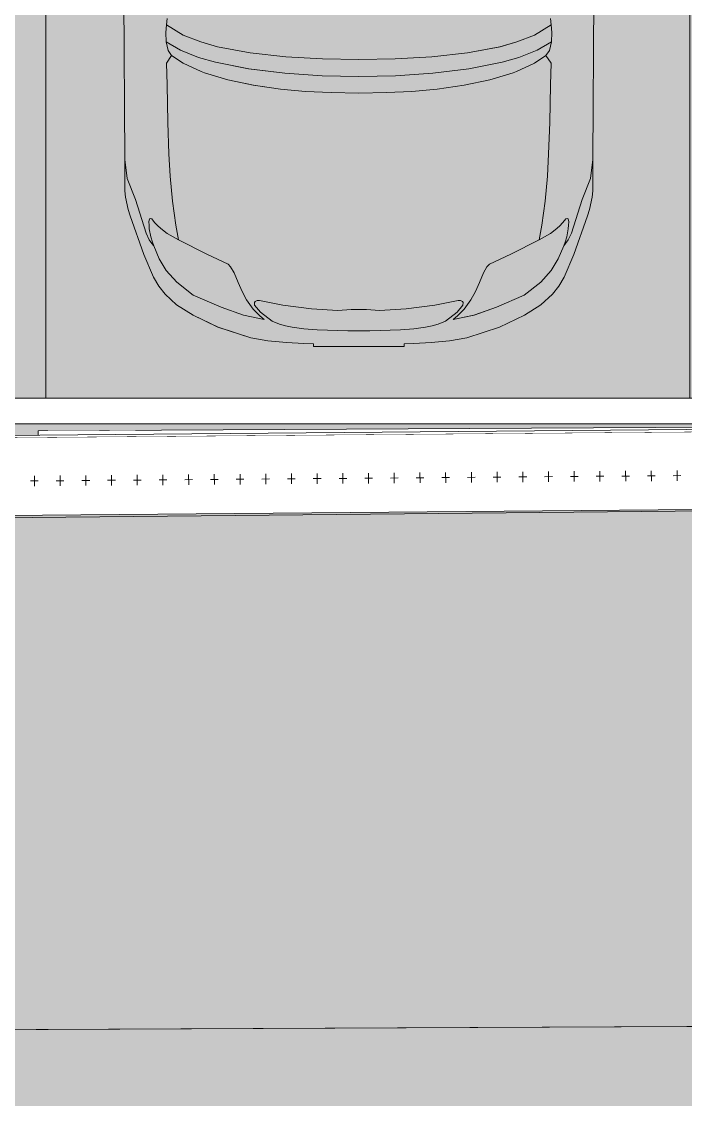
# Model space of a CAD drawing. Header units: millimetres. Extents: x 141848 to 1648660, y -821378 to -151356.
# Drawn here: x 245444 to 248020, y -273409 to -269226 of the extents above; entities that cross this region are included whole.
import ezdxf

# ---------------------------------------------------------------- set-up
doc = ezdxf.new("R2010")
doc.units = ezdxf.units.MM
doc.header["$MEASUREMENT"] = 0
doc.linetypes.add('Wipeout_Contour', pattern=[1000, 0, -1000])
for name, color, linetype in [('Cars', 7, 'Continuous'), ('Divers - Dessin général', 7, 'Continuous'), ('Extérieur - Environnement', 7, 'Continuous'), ('Sols_ Dalles', 7, 'Continuous'), ('Structure - Murs extérieurs', 7, 'Continuous'), ('TopoAlt', 7, 'Continuous')]:
    doc.layers.add(name, color=color, linetype=linetype)

# ---------------------------------------------------------------- blocks, each defined once
blk = doc.blocks.new('Dalle_13_1', base_point=(250537.6, -270787.4))
at = {"linetype": 'Continuous', "lineweight": 0, "true_color": 0x90b349}
blk.add_hatch(color=55, dxfattribs=at).paths.add_polyline_path([(250537.6, -270787.4), (220537.6, -270787.4), (220537.6, -273253.3), (250548.6, -273114.3), (250537.7, -271092.1), (250537.7, -271092.1, -0.001346), (250537.6, -271062.3), (250537.6, -271062.3)])
at = {"color": 7, "linetype": 'Continuous', "lineweight": 5, "flags": 128}
blk.add_lwpolyline([(250537.6, -270787.4), (220537.6, -270787.4), (220537.6, -273253.3), (250548.6, -273114.3), (250537.7, -271092.1), (250537.7, -271092.1, -0.001346), (250537.6, -271062.3), (250537.6, -271062.3)], format="xyb", close=True, dxfattribs=at)
blk = doc.blocks.new('Dalle_14_1', base_point=(217961.3, -273253.3))
at = {"layer": 'Sols_ Dalles', "linetype": 'Continuous', "lineweight": 0, "true_color": 0x2e271c}
blk.add_hatch(color=250, dxfattribs=at).paths.add_polyline_path([(217961.3, -273253.3, 0.415791), (219972.1, -275253.2), (252109.1, -275106, 0.414214), (254098.3, -273095.2), (254087.4, -271073, -0.001346), (254087.4, -271062.3), (253905.6, -271062.3), (253905.6, -267687.3), (253887.3, -267687.3), (253887.3, -265687.3), (250537.6, -265687.3), (250537.6, -270787.3), (250537.7, -271092.1), (250548.6, -273114.3), (220537.6, -273253.3), (220537.6, -270687.3), (220537.6, -265687.3), (219961.3, -265687.3, 0.258849), (218113.8, -267154.8, 0.098562), (217961.3, -267920.6)])
at = {"layer": 'Sols_ Dalles', "color": 250, "linetype": 'Continuous', "lineweight": 5, "true_color": 0x1f1f1f, "flags": 128}
blk.add_lwpolyline([(217961.3, -273253.3, 0.415791), (219972.1, -275253.2), (252109.1, -275106, 0.414214), (254098.3, -273095.2), (254087.4, -271073, -0.001346), (254087.4, -271062.3), (253905.6, -271062.3), (253905.6, -267687.3), (253887.3, -267687.3), (253887.3, -265687.3), (250537.6, -265687.3), (250537.6, -270787.3), (250537.7, -271092.1), (250548.6, -273114.3), (220537.6, -273253.3), (220537.6, -270687.3), (220537.6, -265687.3), (219961.3, -265687.3, 0.258849), (218113.8, -267154.8, 0.098562), (217961.3, -267920.6)], format="xyb", close=True, dxfattribs=at)
blk = doc.blocks.new('Mur_55_1', base_point=(254186.3, -271067.6))
at = {"color": 254, "linetype": 'Wipeout_Contour', "lineweight": 0, "ltscale": 1473868.449806934}
blk.add_wipeout([(253886.3, -270769.2), (245508.4, -270814.3), (245510, -271114.3), (253886.3, -271069.3)], dxfattribs=at).dxf.layer = 'TopoAlt'
at = {"layer": 'TopoAlt', "color": 190, "linetype": 'Continuous', "lineweight": 5, "true_color": 0x8002ff, "flags": 128}
for points in [[(253886.3, -270769.2), (245508.4, -270814.3)], [(245510, -271114.3), (245508.4, -270814.3)], [(245510, -271114.3), (253886.3, -271069.3)]]:
    blk.add_lwpolyline(points, dxfattribs=at)
blk = doc.blocks.new('Mur_56_1', base_point=(218049.6, -271371.5))
at = {"color": 254, "linetype": 'Wipeout_Contour', "lineweight": 0, "ltscale": 1434044.950907383}
blk.add_wipeout([(218049.6, -271371.5), (250537.3, -271087.3), (250534.6, -270787.3), (218047, -271071.5)], dxfattribs=at).dxf.layer = 'TopoAlt'
at = {"layer": 'TopoAlt', "color": 190, "linetype": 'Continuous', "lineweight": 5, "true_color": 0x8002ff, "flags": 128}
for points in [[(250534.6, -270787.3), (218047, -271071.5)], [(218049.6, -271371.5), (250537.3, -271087.3)]]:
    blk.add_lwpolyline(points, dxfattribs=at)
blk = doc.blocks.new('Mur_61_1', base_point=(250537.6, -270787.3))
at = {"color": 254, "linetype": 'Wipeout_Contour', "lineweight": 0, "ltscale": 1436123.093929387}
blk.add_wipeout([(220637.6, -270787.3), (250437.6, -270787.3), (250437.6, -270687.3), (220637.6, -270687.3)], dxfattribs=at).dxf.layer = 'Structure - Murs extérieurs'
at = {"layer": 'Structure - Murs extérieurs', "color": 7, "linetype": 'Continuous', "lineweight": 5, "flags": 128}
for points in [[(250437.6, -270687.3), (220637.6, -270687.3)], [(220537.6, -270787.3), (250537.6, -270787.3)]]:
    blk.add_lwpolyline(points, dxfattribs=at)
blk = doc.blocks.new('Garde-corps_1_1')
at = {"color": 7, "linetype": 'Continuous', "lineweight": 5}
for p, q in [((246490.9, -270980.3), (246491.3, -271020.3)), ((246590.7, -270979.5), (246591, -271019.5)), ((246690.5, -270978.7), (246690.8, -271018.7)), ((246790.2, -270977.9), (246790.5, -271017.9)), ((246890, -270977.1), (246890.3, -271017.1)), ((246989.7, -270976.2), (246990.1, -271016.2)), ((247089.5, -270975.4), (247089.8, -271015.4)), ((247189.2, -270974.6), (247189.6, -271014.6)), ((247289, -270973.8), (247289.3, -271013.8)), ((247388.8, -270973), (247389.1, -271013)), ((247488.5, -270972.1), (247488.8, -271012.1)), ((247588.3, -270971.3), (247588.6, -271011.3)), ((247688, -270970.5), (247688.4, -271010.5)), ((247787.8, -270969.7), (247788.1, -271009.7)), ((247887.5, -270968.9), (247887.9, -271008.9)), ((247987.3, -270968), (247987.6, -271008)), ((245508.6, -271008.4), (245478.6, -271008.7)), ((245493.4, -270988.5), (245493.7, -271028.5)), ((245608.3, -271007.6), (245578.3, -271007.8)), ((245593.1, -270987.7), (245593.5, -271027.7)), ((245708.1, -271006.8), (245678.1, -271007)), ((245692.9, -270986.9), (245693.2, -271026.9)), ((245807.8, -271006), (245777.8, -271006.2)), ((245792.7, -270986.1), (245793, -271026.1)), ((245907.6, -271005.1), (245877.6, -271005.4)), ((245892.4, -270985.3), (245892.7, -271025.3)), ((246007.3, -271004.3), (245977.3, -271004.6)), ((245992.2, -270984.4), (245992.5, -271024.4)), ((246107.1, -271003.5), (246077.1, -271003.7)), ((246091.9, -270983.6), (246092.3, -271023.6)), ((246206.8, -271002.7), (246176.8, -271002.9)), ((246191.7, -270982.8), (246192, -271022.8)), ((246306.6, -271001.9), (246276.6, -271002.1)), ((246291.4, -270982), (246291.8, -271022)), ((246406.4, -271001), (246376.4, -271001.3)), ((246391.2, -270981.2), (246391.5, -271021.2)), ((246506.1, -271000.2), (246476.1, -271000.5)), ((246605.9, -270999.4), (246575.9, -270999.6)), ((246705.6, -270998.6), (246675.6, -270998.8)), ((246805.4, -270997.8), (246775.4, -270998)), ((246905.1, -270996.9), (246875.1, -270997.2)), ((247004.9, -270996.1), (246974.9, -270996.4)), ((247104.6, -270995.3), (247074.7, -270995.5)), ((247204.4, -270994.5), (247174.4, -270994.7)), ((247304.2, -270993.7), (247274.2, -270993.9)), ((247403.9, -270992.8), (247373.9, -270993.1)), ((247503.7, -270992), (247473.7, -270992.3)), ((247603.4, -270991.2), (247573.4, -270991.4)), ((247703.2, -270990.4), (247673.2, -270990.6)), ((247802.9, -270989.6), (247772.9, -270989.8)), ((247902.7, -270988.7), (247872.7, -270989)), ((248002.5, -270987.9), (247972.5, -270988.2))]:
    blk.add_line(p, q, dxfattribs=at)
blk = doc.blocks.new('Garde-corps_3_1')
at = {"color": 7, "linetype": 'Continuous', "lineweight": 5}
for p, q in [((246490.9, -270980.3), (246491.3, -271020.3)), ((246590.7, -270979.5), (246591, -271019.5)), ((246690.5, -270978.7), (246690.8, -271018.7)), ((246790.2, -270977.9), (246790.5, -271017.9)), ((246890, -270977.1), (246890.3, -271017.1)), ((246989.7, -270976.2), (246990.1, -271016.2)), ((247089.5, -270975.4), (247089.8, -271015.4)), ((247189.2, -270974.6), (247189.6, -271014.6)), ((247289, -270973.8), (247289.3, -271013.8)), ((247388.8, -270973), (247389.1, -271013)), ((247488.5, -270972.1), (247488.8, -271012.1)), ((247588.3, -270971.3), (247588.6, -271011.3)), ((247688, -270970.5), (247688.4, -271010.5)), ((247787.8, -270969.7), (247788.1, -271009.7)), ((247887.5, -270968.9), (247887.9, -271008.9)), ((247987.3, -270968), (247987.6, -271008)), ((245508.6, -271008.4), (245478.6, -271008.7)), ((245493.4, -270988.5), (245493.7, -271028.5)), ((245608.3, -271007.6), (245578.3, -271007.8)), ((245593.1, -270987.7), (245593.5, -271027.7)), ((245708.1, -271006.8), (245678.1, -271007)), ((245692.9, -270986.9), (245693.2, -271026.9)), ((245807.8, -271006), (245777.8, -271006.2)), ((245792.7, -270986.1), (245793, -271026.1)), ((245907.6, -271005.1), (245877.6, -271005.4)), ((245892.4, -270985.3), (245892.7, -271025.3)), ((246007.3, -271004.3), (245977.3, -271004.6)), ((245992.2, -270984.4), (245992.5, -271024.4)), ((246107.1, -271003.5), (246077.1, -271003.7)), ((246091.9, -270983.6), (246092.3, -271023.6)), ((246206.8, -271002.7), (246176.8, -271002.9)), ((246191.7, -270982.8), (246192, -271022.8)), ((246306.6, -271001.9), (246276.6, -271002.1)), ((246291.4, -270982), (246291.8, -271022)), ((246406.4, -271001), (246376.4, -271001.3)), ((246391.2, -270981.2), (246391.5, -271021.2)), ((246506.1, -271000.2), (246476.1, -271000.5)), ((246605.9, -270999.4), (246575.9, -270999.6)), ((246705.6, -270998.6), (246675.6, -270998.8)), ((246805.4, -270997.8), (246775.4, -270998)), ((246905.1, -270996.9), (246875.1, -270997.2)), ((247004.9, -270996.1), (246974.9, -270996.4)), ((247104.6, -270995.3), (247074.7, -270995.5)), ((247204.4, -270994.5), (247174.4, -270994.7)), ((247304.2, -270993.7), (247274.2, -270993.9)), ((247403.9, -270992.8), (247373.9, -270993.1)), ((247503.7, -270992), (247473.7, -270992.3)), ((247603.4, -270991.2), (247573.4, -270991.4)), ((247703.2, -270990.4), (247673.2, -270990.6)), ((247802.9, -270989.6), (247772.9, -270989.8)), ((247902.7, -270988.7), (247872.7, -270989)), ((248002.5, -270987.9), (247972.5, -270988.2))]:
    blk.add_line(p, q, dxfattribs=at)
blk = doc.blocks.new('Car 0025')
at = {"layer": 'Cars', "color": 7, "linetype": 'Continuous', "lineweight": 13}
for p, q in [((-924.7, 1389.7), (-920.5, 734.5)), ((-924.7, 1389.7), (-920.5, 734.5)), ((896.3, 734.5), (900.5, 1389.7)), ((900.5, 1389.7), (896.3, 734.5)), ((-758.8, 1257.5), (-760.9, 1227.1)), ((-755.5, 1282.4), (-758.8, 1257.5)), ((-694, 1217.1), (-758.8, 1257.5)), ((669.8, 1217.1), (734.6, 1257.5)), ((731.3, 1282.4), (734.6, 1257.5)), ((734.6, 1257.5), (736.7, 1227.1)), ((-760.9, 1227.1), (-760.1, 1191.7)), ((-625.2, 1190.8), (-694, 1217.1)), ((601, 1190.8), (669.8, 1217.1)), ((736.7, 1227.1), (735.9, 1191.7)), ((-703.8, 1158.5), (-760.1, 1191.7)), ((-760.1, 1191.7), (-751.8, 1158)), ((-560.1, 1172.1), (-625.2, 1190.8)), ((-433.8, 1148.7), (-560.1, 1172.1)), ((409.6, 1148.7), (535.9, 1172.1)), ((535.9, 1172.1), (601, 1190.8)), ((679.6, 1158.5), (735.9, 1191.7)), ((735.9, 1191.7), (727.6, 1158)), ((-738.5, 1138.6), (-758, 1108.3)), ((-751.8, 1158), (-751.8, 1158)), ((-738.5, 1138.6), (-751.8, 1158)), ((-738.5, 1138.6), (-738.5, 1138.6)), ((-738.5, 1138.6), (-693.9, 1108.9)), ((-633.6, 1130.9), (-703.8, 1158.5)), ((-567.9, 1112.1), (-633.6, 1130.9)), ((-295.6, 1133.3), (-433.8, 1148.7)), ((-152.7, 1124.9), (-295.6, 1133.3)), ((128.5, 1124.9), (271.4, 1133.3)), ((271.4, 1133.3), (409.6, 1148.7)), ((543.7, 1112.1), (609.4, 1130.9)), ((609.4, 1130.9), (679.6, 1158.5)), ((714.3, 1138.6), (669.7, 1108.9)), ((714.3, 1138.6), (727.6, 1158)), ((714.3, 1138.6), (714.3, 1138.6)), ((714.3, 1138.6), (733.8, 1108.3)), ((727.6, 1158), (727.6, 1158)), ((-758, 1108.3), (-755.8, 1024.9)), ((-693.9, 1108.9), (-624, 1076.3)), ((-439.5, 1086.6), (-567.9, 1112.1)), ((-12.1, 1122.4), (-152.7, 1124.9)), ((-12.1, 1122.4), (128.5, 1124.9)), ((415.3, 1086.6), (543.7, 1112.1)), ((669.7, 1108.9), (599.8, 1076.3)), ((733.8, 1108.3), (731.7, 1024.9)), ((-624, 1076.3), (-610.9, 1071.4)), ((-610.9, 1071.4), (-520.4, 1043.6)), ((-298.8, 1069.2), (-439.5, 1086.6)), ((-154, 1059.4), (-298.8, 1069.2)), ((-12.1, 1056.3), (-154, 1059.4)), ((-12.1, 1056.3), (129.8, 1059.4)), ((129.8, 1059.4), (274.6, 1069.2)), ((274.6, 1069.2), (415.3, 1086.6)), ((586.8, 1071.4), (496.2, 1043.6)), ((599.8, 1076.3), (586.8, 1071.4)), ((-755.8, 1025), (-753.2, 878.1)), ((-755.8, 1024.9), (-755.8, 1024.9)), ((-520.4, 1043.6), (-421.4, 1022.7)), ((-421.4, 1022.7), (-316.5, 1007.9)), ((-316.5, 1007.9), (-218.5, 999.1)), ((292.3, 1007.9), (194.3, 999.1)), ((397.2, 1022.7), (292.3, 1007.9)), ((496.2, 1043.6), (397.2, 1022.7)), ((731.7, 1025), (729, 878.1)), ((731.6, 1024.9), (731.6, 1024.9)), ((-218.5, 999.1), (-119.9, 994.1)), ((-119.9, 994.1), (-12.1, 992.4)), ((95.7, 994.1), (-12.1, 992.4)), ((194.3, 999.1), (95.7, 994.1)), ((-753.2, 878.1), (-748.9, 756.7)), ((729, 878.1), (724.7, 756.7)), ((-748.9, 756.7), (-744.4, 670.1)), ((724.7, 756.7), (720.2, 670.1)), ((-920.5, 734.5), (-920.6, 683.7)), ((-920.5, 734.5), (-920.6, 683.7)), ((-920.5, 734.5), (-910.7, 661.1)), ((896.3, 734.5), (886.5, 661.1)), ((896.4, 683.7), (896.3, 734.5)), ((896.3, 734.5), (896.4, 683.7)), ((-920.6, 683.7), (-920.5, 645.6)), ((-920.6, 683.7), (-920.5, 645.6)), ((-744.4, 670.2), (-735.6, 572.8)), ((-735.6, 572.8), (-744.3, 670.1)), ((720.2, 670.2), (711.4, 572.8)), ((711.4, 572.8), (720.1, 670.1)), ((896.3, 645.6), (896.4, 683.7)), ((896.4, 683.7), (896.3, 645.6)), ((-920.5, 645.6), (-920, 612.5)), ((-920.5, 645.6), (-920, 612.5)), ((-910.7, 661.1), (-879.2, 578.8)), ((-899.6, 632.1), (-899.5, 631.1)), ((886.5, 661.1), (855, 578.8)), ((875.4, 632.1), (875.3, 631.1)), ((895.8, 612.5), (896.3, 645.6)), ((896.3, 645.6), (895.8, 612.5)), ((-920, 612.5), (-917.2, 588.4)), ((-920, 612.5), (-917.2, 588.4)), ((-917.2, 588.4), (-906.8, 541)), ((-906.8, 541), (-917.2, 588.4)), ((882.6, 541), (893, 588.4)), ((882.6, 541), (893, 588.4)), ((893, 588.4), (895.8, 612.5)), ((895.8, 612.5), (893, 588.4)), ((-879.2, 578.8), (-837.6, 449.2)), ((-735.6, 572.8), (-722, 479.6)), ((711.4, 572.8), (697.8, 479.6)), ((855, 578.8), (813.4, 449.2)), ((-906.8, 541), (-899.8, 515.5)), ((-899.8, 515.5), (-906.8, 541)), ((-899.8, 515.5), (-846, 365.6)), ((-846, 365.6), (-899.8, 515.5)), ((-824.6, 504.7), (-827.3, 493)), ((-820.1, 506), (-824.6, 504.7)), ((-815.2, 503.8), (-820.1, 506)), ((-804.3, 489.5), (-815.2, 503.8)), ((780.1, 489.5), (791, 503.8)), ((791, 503.8), (795.9, 506)), ((795.9, 506), (800.4, 504.7)), ((800.4, 504.7), (803.1, 493)), ((821.8, 365.6), (875.6, 515.5)), ((821.8, 365.6), (875.6, 515.5)), ((875.6, 515.5), (882.6, 541)), ((875.6, 515.5), (882.6, 541)), ((-827.3, 493), (-826, 479.9)), ((-826, 479.9), (-825, 465)), ((-825, 465), (-819.1, 434.2)), ((-790.7, 476), (-804.3, 489.5)), ((-773.6, 461.2), (-790.7, 476)), ((-755.7, 447.9), (-773.6, 461.2)), ((-722, 479.6), (-711.7, 423.4)), ((697.8, 479.6), (687.5, 423.4)), ((731.5, 447.9), (749.4, 461.2)), ((749.4, 461.2), (766.5, 476)), ((766.5, 476), (780.1, 489.5)), ((800.8, 465), (794.9, 434.2)), ((801.8, 479.9), (800.8, 465)), ((803.1, 493), (801.8, 479.9)), ((-825.2, 422.9), (-837.6, 449.2)), ((-814.8, 408.3), (-825.2, 422.9)), ((-819.1, 434.2), (-812.8, 414.4)), ((-711.7, 423.4), (-755.7, 447.9)), ((-602.3, 367), (-711.7, 423.4)), ((578.1, 367), (687.5, 423.4)), ((687.5, 423.4), (731.5, 447.9)), ((794.9, 434.2), (788.6, 414.4)), ((790.6, 408.3), (801, 422.9)), ((801, 422.9), (813.4, 449.2)), ((-807.5, 399), (-814.8, 408.3)), ((-812.8, 414.4), (-807.5, 399)), ((-786.3, 348.7), (-807.5, 399)), ((762.1, 348.7), (783.3, 399)), ((788.6, 414.4), (783.3, 399)), ((783.3, 399), (790.6, 408.3)), ((-846, 365.6), (-808.7, 278.6)), ((-808.7, 278.6), (-846, 365.6)), ((-759.1, 304.4), (-786.3, 348.7)), ((-518.8, 327.9), (-602.3, 367)), ((494.6, 327.9), (578.1, 367)), ((734.9, 304.4), (762.1, 348.7)), ((784.5, 278.6), (821.8, 365.6)), ((784.5, 278.6), (821.8, 365.6)), ((-718.8, 259), (-759.1, 304.4)), ((-509.5, 317.5), (-518.8, 327.9)), ((-496.3, 294.8), (-509.5, 317.5)), ((-480.1, 257), (-496.3, 294.8)), ((455.9, 257), (472.1, 294.8)), ((472.1, 294.8), (485.3, 317.5)), ((485.3, 317.5), (494.6, 327.9)), ((694.6, 259), (734.9, 304.4)), ((-808.7, 278.6), (-788.2, 243.2)), ((-808.7, 278.6), (-788.2, 243.2)), ((-654.4, 208.3), (-718.8, 259)), ((-465.1, 222.6), (-480.1, 257)), ((440.9, 222.6), (455.9, 257)), ((630.2, 208.3), (694.6, 259)), ((764, 243.2), (784.5, 278.6)), ((784.5, 278.6), (764, 243.2)), ((-788.2, 243.2), (-764, 211.8)), ((-788.2, 243.2), (-764, 211.8)), ((-764, 211.8), (-719, 170.5)), ((-764, 211.8), (-719, 170.5)), ((-447.3, 189.6), (-465.1, 222.6)), ((423.1, 189.6), (440.9, 222.6)), ((694.8, 170.5), (739.8, 211.8)), ((739.8, 211.8), (694.8, 170.5)), ((739.8, 211.8), (764, 243.2)), ((764, 243.2), (739.8, 211.8)), ((-719, 170.5), (-655.3, 130.9)), ((-719, 170.5), (-655.3, 130.9)), ((-654.4, 208.3), (-546.4, 161.2)), ((-421.5, 153.3), (-447.3, 189.6)), ((-416.6, 180.1), (-414.1, 184)), ((-416.4, 169.3), (-416.6, 180.1)), ((-393.4, 142.5), (-416.4, 169.3)), ((-414.1, 184), (-406.9, 187.6)), ((-406.9, 187.6), (-398, 187.9)), ((-398, 187.9), (-307.1, 169.4)), ((-307.1, 169.4), (-196.1, 155)), ((282.9, 169.4), (171.9, 155)), ((373.8, 187.9), (282.9, 169.4)), ((369.2, 142.5), (392.2, 169.3)), ((382.7, 187.6), (373.8, 187.9)), ((389.9, 184), (382.7, 187.6)), ((392.4, 180.1), (389.9, 184)), ((392.2, 169.3), (392.4, 180.1)), ((397.3, 153.3), (423.1, 189.6)), ((630.2, 208.3), (522.2, 161.2)), ((631.1, 130.9), (694.8, 170.5)), ((694.8, 170.5), (631.1, 130.9)), ((-655.3, 130.9), (-558.5, 84.1)), ((-655.3, 130.9), (-558.5, 84.1)), ((-546.4, 161.2), (-459.2, 131.1)), ((-378.9, 113.2), (-459.2, 131.1)), ((-395.7, 128), (-421.5, 153.3)), ((-378.9, 113.2), (-395.7, 128)), ((-348.6, 107.3), (-393.4, 142.5)), ((-196.1, 155), (-92.9, 148.1)), ((-41.8, 152.8), (-92.9, 148.1)), ((-41.8, 152.8), (-11.3, 152.8)), ((17.6, 152.8), (-12.9, 152.8)), ((17.6, 152.8), (68.7, 148.1)), ((171.9, 155), (68.7, 148.1)), ((324.4, 107.3), (369.2, 142.5)), ((354.7, 113.2), (435, 131.1)), ((354.7, 113.2), (371.5, 128)), ((371.5, 128), (397.3, 153.3)), ((522.2, 161.2), (435, 131.1)), ((534.3, 84.1), (631.1, 130.9)), ((631.1, 130.9), (534.3, 84.1)), ((-558.5, 84.1), (-431, 42.5)), ((-431, 42.5), (-558.5, 84.1)), ((-320.4, 95.1), (-348.6, 107.3)), ((-320.4, 95.1), (-296.9, 89)), ((-296.9, 89), (-270.9, 84)), ((-270.9, 84), (-226, 78.1)), ((246.7, 84), (201.8, 78.1)), ((272.7, 89), (246.7, 84)), ((296.3, 95.1), (272.7, 89)), ((296.3, 95.1), (324.4, 107.3)), ((406.8, 42.5), (534.3, 84.1)), ((406.8, 42.5), (534.3, 84.1)), ((-431, 42.5), (-364.7, 30.9)), ((-364.7, 30.9), (-431, 42.5)), ((-226, 78.1), (-174.1, 74.2)), ((-54.7, 69.2), (-174.1, 74.2)), ((-73.2, 69.9), (-72.6, 69.9)), ((-12.1, 69.6), (-54.7, 69.2)), ((-12.1, 69.6), (30.5, 69.2)), ((30.5, 69.2), (149.9, 74.2)), ((49, 69.9), (48.4, 69.9)), ((201.8, 78.1), (149.9, 74.2)), ((340.5, 30.9), (406.8, 42.5)), ((340.5, 30.9), (406.8, 42.5)), ((-364.7, 30.9), (-293.1, 24.3)), ((-293.1, 24.3), (-364.7, 30.9)), ((-293.1, 24.3), (-225.1, 20.2)), ((-225.1, 20.2), (-293.1, 24.3)), ((-225.1, 20.2), (-187.9, 19.2)), ((-187.9, 19.2), (-225.1, 20.2)), ((-187.9, 19.2), (-187.9, 8.3)), ((-187.9, 8.3), (-187.9, 19.2)), ((-187.9, 8.3), (163.7, 8.3)), ((-187.9, 8.3), (-12.1, 8.3)), ((163.7, 8.3), (-12.1, 8.3)), ((163.7, 19.2), (200.9, 20.2)), ((163.7, 19.2), (200.9, 20.2)), ((163.7, 8.3), (163.7, 19.2)), ((163.7, 8.3), (163.7, 19.2)), ((200.9, 20.2), (268.9, 24.3)), ((200.9, 20.2), (268.9, 24.3)), ((268.9, 24.3), (340.5, 30.9)), ((268.9, 24.3), (340.5, 30.9))]:
    blk.add_line(p, q, dxfattribs=at)

msp = doc.modelspace()

# ---------------------------------------------------------------- hatches: boundary and pattern name
at = {"linetype": 'Continuous', "lineweight": 0, "true_color": 0x6f6f6f}
h = msp.add_hatch(color=8, dxfattribs=at)
h.paths.add_polyline_path([(141848.442, -295062.571), (269220.821, -293826.868), (269220.821, -270902.734), (268763.049, -270902.734), (254213.6, -271040.575), (254213.6, -163437.635), (153156.2, -163437.635), (153156.2, -271040.575), (153182.962, -271040.57), (153183.146, -272000.514, -0.40942736), (149183.681, -275935.042), (141848.442, -275935.042)])
h.paths.add_polyline_path([(158435.584, -260639.953), (155145.584, -260639.953), (155145.584, -248364.953), (155145.584, -243089.974), (155145.584, -242189.974), (158435.584, -242189.974)], flags=0)
h.paths.add_polyline_path([(161503.433, -171995.57), (161503.433, -193810.571), (161503.433, -230015.57), (161503.433, -260810.571), (196775.042, -260810.571), (196775.042, -222495.57), (186955.542, -222495.57), (186955.542, -218295.57), (196754.55, -218295.57), (196754.55, -208495.57), (196754.55, -204495.57), (193355.542, -204495.57), (193355.542, -195161.535), (195576.034, -195161.535), (195576.034, -189810.571), (217850.068, -189810.571), (217850.068, -262266.885), (245610.045, -262266.885), (245610.045, -253395.571), (245626.034, -253395.571), (246426.034, -253395.571), (247826.034, -253395.571), (247826.034, -248005.571), (247826.034, -246605.571), (245626.034, -246605.571), (245610.045, -246605.571), (245610.045, -171995.57), (212806.28, -171995.57)], flags=0)
h.paths.add_polyline_path([(162737.042, -269433.913, -0.09031866), (162858.773, -268727.623, -0.20144873), (163912.639, -267592.74, -0.10421145), (164718.006, -267415.055), (165317.979, -267409.371, -0.10404461), (166125.354, -267571.244, -0.23825546), (167284.257, -268953.318, -0.05518862), (167336.836, -269390.334), (167338.931, -269611.438), (167351.046, -270890.267), (167092.583, -271892.761, -0.26794919), (165370.083, -272909.124), (164770.11, -272914.808, -0.19371746), (163379.252, -272370.185, -0.07056876), (163028.663, -271931.262, -0.1316525), (162751.253, -270933.845)], flags=0)
h.paths.add_polyline_path([(175327.752, -275599.002, -0.4157911), (173316.986, -273599.031), (173316.986, -273452.052), (173330.488, -267377.824, -0.3805567), (175316.986, -265609.826), (175394.714, -265609.826), (175394.714, -270609.826), (190394.714, -270609.826), (190394.714, -265609.826), (195356.191, -265609.826, -0.41421356), (196856.191, -267109.826), (196856.191, -273660.699, -0.34550161), (195137.285, -275433.432)], flags=0)
h.paths.add_polyline_path([(205510.093, -271504.083, -0.13447393), (205230.948, -270484.937), (205230.948, -268984.937, -0.41421356), (207230.948, -266984.937), (207830.948, -266984.937, -0.41421356), (209830.948, -268984.937), (209830.948, -270484.937, -0.12882035), (209574.03, -271465.581, -0.27093629), (207830.948, -272484.937), (207230.948, -272484.937, -0.26498)], flags=0)
h.paths.add_polyline_path([(217862.687, -273329.325), (217869.949, -267730.336, -0.09856151), (218100.718, -266943.721), (218117.681, -266951.545, -0.258849), (219955.479, -265605.827), (219953.141, -265587.294), (220637.569, -265587.294), (220637.569, -265687.294), (220637.569, -270687.294), (250537.569, -270687.294), (250537.569, -265687.294), (252208.004, -265687.294), (254186.294, -265687.294), (254186.294, -267687.294), (254186.294, -271062.255, 0.00134576), (254186.323, -271073.021), (254197.209, -273095.233, -0.41421356), (252208.004, -275105.97), (243484.534, -275105.97, -0.00518896), (243431.438, -275116.103), (235447.992, -275196.191), (220071.012, -275253.24, -0.38655333), (217873.089, -273475.385, -0.02518922)], flags=0)
at = {"linetype": 'Continuous', "lineweight": 0, "true_color": 0x90b349}
msp.add_hatch(color=55, dxfattribs=at).paths.add_polyline_path([(250537.569, -270787.354), (220537.569, -270787.354), (220537.569, -273253.269), (250548.615, -273114.341), (250537.729, -271092.129), (250537.664, -271092.129, -0.00134576), (250537.583, -271062.255), (250537.569, -271062.255)])
at = {"layer": 'Sols_ Dalles', "linetype": 'Continuous', "lineweight": 0, "true_color": 0x2e271c}
h = msp.add_hatch(color=250, dxfattribs=at)
edge = h.paths.add_edge_path()
edge.add_arc((219961.309, -273253.269), 2000, 180, 270.308426)
edge.add_line((219972.076, -275253.24), (252109.067, -275105.97))
edge.add_arc((252098.301, -273105.999), 2000, 270.308426, 360.308426)
edge.add_line((254098.272, -273095.233), (254087.386, -271073.021))
edge.add_arc((256087.357, -271062.255), 2000, 180, 180.308426, ccw=False)
edge.add_line((254087.357, -271062.255), (254087.357, -267687.294))
edge.add_line((254087.357, -267687.294), (254087.357, -265687.294))
edge.add_line((254087.357, -265687.294), (250537.569, -265687.294))
edge.add_line((250537.569, -265687.294), (250537.569, -270787.292))
edge.add_line((250537.569, -270787.292), (250537.729, -271092.129))
edge.add_line((250537.729, -271092.129), (250548.615, -273114.341))
edge.add_line((250548.615, -273114.341), (220537.569, -273253.269))
edge.add_line((220537.569, -273253.269), (220537.569, -270687.294))
edge.add_line((220537.569, -270687.294), (220537.569, -265687.294))
edge.add_line((220537.569, -265687.294), (219961.309, -265687.294))
edge.add_arc((220359.867, -268085.851), 2431.445, 99.434374, 157.484062)
edge.add_arc((219961.309, -267920.633), 2000, 157.484062, 180)
edge.add_line((217961.309, -267920.633), (217961.309, -273253.269))

# ---------------------------------------------------------------- linework, layer by layer
at = {"color": 9, "linetype": 'Continuous', "lineweight": 5}
msp.add_lwpolyline([(217873.089, -273475.385, 0.38655333), (220071.012, -275253.24), (235447.992, -275196.191), (243431.438, -275116.103, 0.00518896), (243484.534, -275105.97), (252208.004, -275105.97, 0.41421356), (254197.209, -273095.233), (254186.323, -271073.021, -0.00134576), (254186.294, -271062.255), (254186.294, -267687.294), (254186.294, -265687.294), (252208.004, -265687.294), (250537.569, -265687.294), (250537.569, -270687.294), (220637.569, -270687.294), (220637.569, -265687.294), (220637.569, -265587.294), (219953.141, -265587.294), (219955.479, -265605.827, 0.258849), (218117.681, -266951.545), (218100.718, -266943.721, 0.09856151), (217869.949, -267730.336), (217862.687, -273329.325, 0.02518922)], format="xyb", close=True, dxfattribs=at)
at = {"color": 7, "linetype": 'Continuous', "lineweight": 5}
msp.add_lwpolyline([(250537.569, -270787.354), (220537.569, -270787.354), (220537.569, -273253.269), (250548.615, -273114.341), (250537.729, -271092.129), (250537.664, -271092.129, -0.00134576), (250537.583, -271062.255), (250537.569, -271062.255)], format="xyb", close=True, dxfattribs=at)
at = {"color": 253, "linetype": 'Continuous', "lineweight": 5, "true_color": 0x9f9f9f, "flags": 128}
msp.add_lwpolyline([(250548.615, -273114.341), (220537.569, -273253.269)], dxfattribs=at)
at = {"layer": 'Extérieur - Environnement', "color": 7, "linetype": 'Continuous', "lineweight": 13}
for p, q in [((245839.793, -269106.124), (245843.944, -269761.281)), ((245839.793, -269106.124), (245843.944, -269761.281)), ((247660.834, -269761.281), (247664.985, -269106.124)), ((247664.985, -269106.124), (247660.834, -269761.281)), ((246009.002, -269213.352), (246005.712, -269238.276)), ((247495.776, -269213.352), (247499.066, -269238.276)), ((246005.712, -269238.276), (246003.569, -269268.704)), ((246070.526, -269278.711), (246005.712, -269238.276)), ((247434.252, -269278.711), (247499.066, -269238.276)), ((247499.066, -269238.276), (247501.209, -269268.704)), ((246003.569, -269268.704), (246004.349, -269304.066)), ((246060.727, -269337.286), (246004.349, -269304.066)), ((246004.349, -269304.066), (246012.677, -269337.784)), ((246139.281, -269304.966), (246070.522, -269278.71)), ((246204.417, -269323.678), (246139.275, -269304.965)), ((247300.36, -269323.678), (247365.503, -269304.965)), ((247365.496, -269304.966), (247434.256, -269278.71)), ((247444.051, -269337.286), (247500.429, -269304.066)), ((247500.429, -269304.066), (247492.101, -269337.784)), ((247501.209, -269268.704), (247500.429, -269304.066)), ((246012.677, -269337.784), (246012.703, -269337.799)), ((246025.992, -269357.141), (246012.677, -269337.784)), ((246130.93, -269364.909), (246060.727, -269337.286)), ((246330.71, -269347.1), (246204.412, -269323.677)), ((246468.853, -269362.462), (246330.71, -269347.1)), ((247035.925, -269362.462), (247174.068, -269347.1)), ((247174.068, -269347.1), (247300.366, -269323.677)), ((247373.848, -269364.909), (247444.051, -269337.286)), ((247478.785, -269357.141), (247492.101, -269337.784)), ((247492.101, -269337.784), (247492.075, -269337.799)), ((246025.992, -269357.141), (246006.462, -269387.53)), ((246006.462, -269387.53), (246008.641, -269470.882)), ((246025.998, -269357.181), (246025.992, -269357.141)), ((246025.998, -269357.181), (246070.601, -269386.898)), ((246070.601, -269386.898), (246140.48, -269419.474)), ((246196.577, -269383.674), (246130.93, -269364.909)), ((246325.019, -269409.223), (246196.577, -269383.674)), ((246611.783, -269370.864), (246468.851, -269362.461)), ((246752.418, -269373.424), (246611.781, -269370.863)), ((246752.36, -269373.424), (246892.997, -269370.863)), ((246892.995, -269370.864), (247035.927, -269362.461)), ((247179.759, -269409.223), (247308.201, -269383.674)), ((247308.201, -269383.674), (247373.848, -269364.909)), ((247434.177, -269386.898), (247364.298, -269419.474)), ((247478.78, -269357.181), (247434.177, -269386.898)), ((247478.78, -269357.181), (247478.785, -269357.141)), ((247478.785, -269357.141), (247498.316, -269387.53)), ((247498.316, -269387.53), (247496.137, -269470.882)), ((246140.48, -269419.474), (246153.541, -269424.336)), ((246153.541, -269424.336), (246244.081, -269452.15)), ((246465.701, -269426.562), (246325.019, -269409.223)), ((246610.485, -269436.38), (246465.701, -269426.562)), ((246894.293, -269436.38), (247039.077, -269426.562)), ((247039.077, -269426.562), (247179.759, -269409.223)), ((247351.237, -269424.336), (247260.696, -269452.15)), ((247364.298, -269419.474), (247351.237, -269424.336)), ((246008.639, -269470.819), (246011.285, -269617.644)), ((246008.642, -269470.865), (246008.642, -269470.882)), ((246244.081, -269452.15), (246343.129, -269473.079)), ((246343.129, -269473.079), (246448.036, -269487.903)), ((246752.389, -269439.488), (246610.485, -269436.38)), ((246752.389, -269439.488), (246894.293, -269436.38)), ((247161.649, -269473.079), (247056.742, -269487.903)), ((247260.696, -269452.15), (247161.649, -269473.079)), ((247496.139, -269470.819), (247493.493, -269617.644)), ((247496.136, -269470.865), (247496.136, -269470.882)), ((246448.036, -269487.903), (246545.998, -269496.699)), ((246545.998, -269496.699), (246644.57, -269501.675)), ((246644.57, -269501.675), (246752.395, -269503.419)), ((246860.208, -269501.675), (246752.382, -269503.419)), ((246958.78, -269496.699), (246860.208, -269501.675)), ((247056.742, -269487.903), (246958.78, -269496.699)), ((246011.285, -269617.644), (246015.577, -269739.103)), ((247493.493, -269617.644), (247489.201, -269739.103)), ((245843.944, -269761.281), (245843.861, -269812.104)), ((245843.944, -269761.281), (245843.861, -269812.104)), ((245843.944, -269761.281), (245853.787, -269834.646)), ((246015.577, -269739.103), (246020.114, -269825.642)), ((247489.201, -269739.103), (247484.664, -269825.642)), ((247660.834, -269761.281), (247650.991, -269834.646)), ((247660.917, -269812.104), (247660.834, -269761.281)), ((247660.834, -269761.281), (247660.917, -269812.104)), ((245843.861, -269812.104), (245843.971, -269850.175)), ((245843.861, -269812.104), (245843.971, -269850.175)), ((245843.971, -269850.175), (245844.498, -269883.286)), ((245843.971, -269850.175), (245844.498, -269883.286)), ((245853.787, -269834.646), (245885.312, -269917.011)), ((246020.112, -269825.621), (246028.893, -269922.935)), ((246028.893, -269922.935), (246020.142, -269825.642)), ((247484.666, -269825.621), (247475.885, -269922.935)), ((247475.885, -269922.935), (247484.636, -269825.642)), ((247650.991, -269834.646), (247619.466, -269917.011)), ((247660.28, -269883.286), (247660.807, -269850.175)), ((247660.807, -269850.175), (247660.28, -269883.286)), ((247660.807, -269850.175), (247660.917, -269812.104)), ((247660.917, -269812.104), (247660.807, -269850.175)), ((245844.498, -269883.286), (245847.299, -269907.43)), ((245844.498, -269883.286), (245847.299, -269907.43)), ((245864.901, -269863.685), (245864.953, -269864.697)), ((247639.876, -269863.685), (247639.825, -269864.697)), ((247657.479, -269907.43), (247660.28, -269883.286)), ((247660.28, -269883.286), (247657.479, -269907.43)), ((245847.299, -269907.43), (245857.696, -269954.786)), ((245857.696, -269954.786), (245847.299, -269907.43)), ((245885.312, -269917.011), (245926.913, -270046.609)), ((246028.893, -269922.935), (246042.515, -270016.18)), ((247475.885, -269922.935), (247462.263, -270016.18)), ((247619.466, -269917.011), (247577.865, -270046.609)), ((247647.082, -269954.786), (247657.479, -269907.43)), ((247647.082, -269954.786), (247657.479, -269907.43)), ((245857.696, -269954.786), (245864.711, -269980.291)), ((245864.711, -269980.291), (245857.696, -269954.786)), ((247640.067, -269980.291), (247647.082, -269954.786)), ((247640.067, -269980.291), (247647.082, -269954.786)), ((245864.711, -269980.291), (245918.529, -270130.226)), ((245918.529, -270130.226), (245864.711, -269980.291)), ((245939.918, -269991.066), (245937.185, -270002.769)), ((245937.185, -270002.769), (245938.498, -270015.863)), ((245938.498, -270015.863), (245939.445, -270030.793)), ((245944.371, -269989.8), (245939.918, -269991.066)), ((245949.259, -269991.957), (245944.371, -269989.8)), ((245960.198, -270006.248), (245949.259, -269991.957)), ((245973.82, -270019.786), (245960.198, -270006.248)), ((246042.511, -270016.157), (246052.791, -270072.418)), ((247462.267, -270016.157), (247451.987, -270072.418)), ((247530.958, -270019.786), (247544.58, -270006.248)), ((247544.58, -270006.248), (247555.519, -269991.957)), ((247555.519, -269991.957), (247560.407, -269989.8)), ((247560.407, -269989.8), (247564.86, -269991.066)), ((247564.86, -269991.066), (247567.593, -270002.769)), ((247566.28, -270015.863), (247565.333, -270030.793)), ((247567.593, -270002.769), (247566.28, -270015.863)), ((247586.249, -270130.226), (247640.067, -269980.291)), ((247586.249, -270130.226), (247640.067, -269980.291)), ((245939.25, -270072.924), (245926.913, -270046.609)), ((245939.445, -270030.793), (245945.351, -270061.6)), ((245990.893, -270034.588), (245973.82, -270019.786)), ((246008.835, -270047.873), (245990.893, -270034.588)), ((246052.791, -270072.418), (246008.835, -270047.873)), ((247451.987, -270072.418), (247495.943, -270047.873)), ((247495.943, -270047.873), (247513.884, -270034.588)), ((247513.884, -270034.588), (247530.958, -270019.786)), ((247565.333, -270030.793), (247559.427, -270061.6)), ((247565.528, -270072.924), (247577.865, -270046.609)), ((245949.693, -270087.473), (245939.25, -270072.924)), ((245945.351, -270061.6), (245951.697, -270081.4)), ((245957.019, -270096.772), (245949.693, -270087.473)), ((245951.697, -270081.4), (245957.019, -270096.772)), ((245978.203, -270147.072), (245957.019, -270096.772)), ((246162.206, -270128.798), (246052.791, -270072.418)), ((247342.572, -270128.798), (247451.987, -270072.418)), ((247526.575, -270147.072), (247547.759, -270096.772)), ((247553.081, -270081.4), (247547.759, -270096.772)), ((247547.759, -270096.772), (247555.085, -270087.473)), ((247559.427, -270061.6), (247553.081, -270081.4)), ((247555.085, -270087.473), (247565.528, -270072.924)), ((245918.529, -270130.226), (245955.768, -270217.2)), ((245955.768, -270217.2), (245918.529, -270130.226)), ((246245.642, -270167.904), (246162.206, -270128.798)), ((247259.135, -270167.904), (247342.572, -270128.798)), ((247549.01, -270217.2), (247586.249, -270130.226)), ((247549.01, -270217.2), (247586.249, -270130.226)), ((246005.418, -270191.422), (245978.203, -270147.072)), ((246255.031, -270178.323), (246245.642, -270167.904)), ((246268.212, -270201.019), (246255.031, -270178.323)), ((247236.566, -270201.019), (247249.746, -270178.323)), ((247249.746, -270178.323), (247259.135, -270167.904)), ((247499.36, -270191.422), (247526.575, -270147.072)), ((245955.768, -270217.2), (245976.313, -270252.572)), ((245955.768, -270217.2), (245976.313, -270252.572)), ((246045.736, -270236.78), (246005.418, -270191.422)), ((246284.352, -270238.748), (246268.199, -270200.996)), ((247220.426, -270238.748), (247236.579, -270200.996)), ((247459.042, -270236.78), (247499.36, -270191.422)), ((247528.465, -270252.572), (247549.01, -270217.2)), ((247549.01, -270217.2), (247528.465, -270252.572)), ((245976.313, -270252.572), (246000.491, -270283.992)), ((245976.313, -270252.572), (246000.491, -270283.992)), ((246110.062, -270287.509), (246045.736, -270236.78)), ((246299.42, -270273.148), (246284.352, -270238.748)), ((247205.358, -270273.148), (247220.426, -270238.748)), ((247394.716, -270287.509), (247459.042, -270236.78)), ((247504.287, -270283.992), (247528.465, -270252.572)), ((247528.465, -270252.572), (247504.287, -270283.992)), ((246000.491, -270283.992), (246045.519, -270325.3)), ((246000.491, -270283.992), (246045.519, -270325.3)), ((246110.062, -270287.509), (246218.096, -270334.551)), ((246317.202, -270306.15), (246299.42, -270273.148)), ((246342.947, -270342.487), (246317.202, -270306.15)), ((246350.357, -270311.79), (246357.603, -270308.145)), ((246357.603, -270308.145), (246366.516, -270307.893)), ((246366.516, -270307.893), (246457.383, -270326.346)), ((247138.262, -270307.893), (247047.395, -270326.346)), ((247147.175, -270308.145), (247138.262, -270307.893)), ((247154.421, -270311.79), (247147.175, -270308.145)), ((247161.83, -270342.487), (247187.576, -270306.15)), ((247187.576, -270306.15), (247205.358, -270273.148)), ((247394.716, -270287.509), (247286.682, -270334.551)), ((247459.259, -270325.3), (247504.287, -270283.992)), ((247504.287, -270283.992), (247459.259, -270325.3)), ((246045.519, -270325.3), (246109.236, -270364.897)), ((246045.519, -270325.3), (246109.236, -270364.897)), ((246218.096, -270334.551), (246305.327, -270364.687)), ((246368.817, -270367.761), (246342.947, -270342.487)), ((246347.913, -270315.683), (246350.357, -270311.79)), ((246348.061, -270326.509), (246347.913, -270315.683)), ((246371.12, -270353.332), (246348.061, -270326.509)), ((246415.881, -270388.521), (246371.12, -270353.332)), ((246457.383, -270326.346), (246568.408, -270340.803)), ((246568.408, -270340.803), (246671.545, -270347.688)), ((246722.667, -270343.014), (246671.545, -270347.688)), ((246722.667, -270343.014), (246753.204, -270343.014)), ((246782.111, -270343.014), (246751.574, -270343.014)), ((246782.111, -270343.014), (246833.233, -270347.688)), ((246936.37, -270340.803), (246833.233, -270347.688)), ((247047.395, -270326.346), (246936.37, -270340.803)), ((247088.897, -270388.521), (247133.658, -270353.332)), ((247133.658, -270353.332), (247156.717, -270326.509)), ((247135.961, -270367.761), (247161.83, -270342.487)), ((247156.865, -270315.683), (247154.421, -270311.79)), ((247156.717, -270326.509), (247156.865, -270315.683)), ((247286.682, -270334.551), (247199.451, -270364.687)), ((247395.542, -270364.897), (247459.259, -270325.3)), ((247459.259, -270325.3), (247395.542, -270364.897)), ((246109.236, -270364.897), (246206.031, -270411.682)), ((246109.236, -270364.897), (246206.031, -270411.682)), ((246385.574, -270382.581), (246305.327, -270364.687)), ((246385.574, -270382.581), (246368.817, -270367.761)), ((246444.04, -270400.674), (246415.881, -270388.521)), ((247060.738, -270400.674), (247088.897, -270388.521)), ((247119.204, -270382.581), (247199.451, -270364.687)), ((247119.204, -270382.581), (247135.961, -270367.761)), ((247298.747, -270411.682), (247395.542, -270364.897)), ((247395.542, -270364.897), (247298.747, -270411.682)), ((246206.031, -270411.682), (246333.52, -270453.32)), ((246333.52, -270453.32), (246206.031, -270411.682)), ((246444.04, -270400.674), (246467.608, -270406.754)), ((246467.604, -270406.753), (246493.601, -270411.739)), ((246493.589, -270411.737), (246538.506, -270417.696)), ((246538.506, -270417.696), (246590.399, -270421.621)), ((246709.788, -270426.56), (246590.399, -270421.621)), ((246691.255, -270425.927), (246691.896, -270425.927)), ((246752.401, -270426.22), (246709.788, -270426.56)), ((246752.377, -270426.22), (246794.99, -270426.56)), ((246794.99, -270426.56), (246914.379, -270421.621)), ((246813.523, -270425.927), (246812.882, -270425.927)), ((246966.272, -270417.696), (246914.379, -270421.621)), ((247011.189, -270411.737), (246966.272, -270417.696)), ((247037.174, -270406.753), (247011.177, -270411.739)), ((247060.738, -270400.674), (247037.17, -270406.754)), ((247171.258, -270453.32), (247298.747, -270411.682)), ((247171.258, -270453.32), (247298.747, -270411.682)), ((246333.52, -270453.32), (246399.76, -270464.898)), ((246399.76, -270464.898), (246333.52, -270453.32)), ((246399.76, -270464.898), (246471.379, -270471.45)), ((246471.379, -270471.45), (246399.76, -270464.898)), ((246471.379, -270471.45), (246539.366, -270475.543)), ((246539.366, -270475.543), (246471.379, -270471.45)), ((246539.366, -270475.543), (246576.627, -270476.634)), ((246576.627, -270476.634), (246539.366, -270475.543)), ((246576.627, -270476.634), (246576.627, -270487.463)), ((246576.627, -270487.463), (246576.627, -270476.634)), ((246928.151, -270476.634), (246965.412, -270475.543)), ((246928.151, -270476.634), (246965.412, -270475.543)), ((246928.151, -270487.463), (246928.151, -270476.634)), ((246928.151, -270487.463), (246928.151, -270476.634)), ((246965.412, -270475.543), (247033.399, -270471.45)), ((246965.412, -270475.543), (247033.399, -270471.45)), ((247033.399, -270471.45), (247105.018, -270464.898)), ((247033.399, -270471.45), (247105.018, -270464.898)), ((247105.018, -270464.898), (247171.258, -270453.32)), ((247105.018, -270464.898), (247171.258, -270453.32)), ((246576.627, -270487.463), (246928.151, -270487.463)), ((246576.627, -270487.463), (246752.389, -270487.463)), ((246928.151, -270487.463), (246752.389, -270487.463))]:
    msp.add_line(p, q, dxfattribs=at)
at = {"layer": 'Sols_ Dalles', "color": 7, "linetype": 'Continuous', "lineweight": 5, "flags": 128}
msp.add_lwpolyline([(217961.309, -273253.269, 0.4157911), (219972.076, -275253.24), (252109.067, -275105.97, 0.41421356), (254098.272, -273095.233), (254087.386, -271073.021, -0.00134576), (254087.357, -271062.255), (254087.357, -267687.294), (254087.357, -265687.294), (250537.569, -265687.294), (250537.569, -270787.292), (250537.729, -271092.129), (250548.615, -273114.341), (220537.569, -273253.269), (220537.569, -270687.294), (220537.569, -265687.294), (219961.309, -265687.294, 0.25884891), (218113.763, -267154.752, 0.09856162), (217961.309, -267920.633)], format="xyb", close=True, dxfattribs=at)
at = {"layer": 'Sols_ Dalles', "color": 250, "linetype": 'Continuous', "lineweight": 5, "true_color": 0x1f1f1f}
msp.add_lwpolyline([(217961.309, -273253.269, 0.4157911), (219972.076, -275253.24), (252109.067, -275105.97, 0.41421356), (254098.272, -273095.233), (254087.386, -271073.021, -0.00134576), (254087.357, -271062.255), (254087.357, -267687.294), (254087.357, -265687.294), (250537.569, -265687.294), (250537.569, -270787.292), (250537.729, -271092.129), (250548.615, -273114.341), (220537.569, -273253.269), (220537.569, -270687.294), (220537.569, -265687.294), (219961.309, -265687.294, 0.25884891), (218113.763, -267154.752, 0.09856162), (217961.309, -267920.633)], format="xyb", close=True, dxfattribs=at)

# ---------------------------------------------------------------- block references
at = {"color": 7, "linetype": 'Continuous', "lineweight": 5}
msp.add_blockref('Dalle_13_1', (250537.569, -270787.354), dxfattribs=at)
at = {"layer": 'Cars', "color": 7, "linetype": 'Continuous', "lineweight": 5, "zscale": 1000}
msp.add_blockref('Car 0025', (246764.487, -270495.784), dxfattribs=at)
at = {"layer": 'Sols_ Dalles', "color": 250, "linetype": 'Continuous', "lineweight": 5, "true_color": 0x1f1f1f}
msp.add_blockref('Dalle_14_1', (217961.309, -273253.269), dxfattribs=at)

# ---------------------------------------------------------------- next in the draw order: block references
at = {"layer": 'TopoAlt', "color": 211, "lineweight": 5, "true_color": 0xfe55ff}
msp.add_blockref('Mur_55_1', (254186.294, -271067.638), dxfattribs=at)

# ---------------------------------------------------------------- next in the draw order: block references
msp.add_blockref('Mur_56_1', (218049.581, -271371.493), dxfattribs=at)

# ---------------------------------------------------------------- next in the draw order: linework, layer by layer
at = {"layer": 'TopoAlt', "color": 190, "linetype": 'Continuous', "lineweight": 5, "true_color": 0x8002ff}
msp.add_lwpolyline([(245509.967, -271114.343), (253886.294, -271069.253)], dxfattribs=at)

# ---------------------------------------------------------------- next in the draw order: block references
at = {"layer": 'Structure - Murs extérieurs', "color": 211, "lineweight": 5, "true_color": 0xfe55ff}
msp.add_blockref('Mur_61_1', (250537.569, -270787.292), dxfattribs=at)

# ---------------------------------------------------------------- next in the draw order: wipeouts: each hides what was drawn before it
at = {"color": 254, "linetype": 'Wipeout_Contour', "lineweight": 0, "ltscale": 1096949.721000725}
msp.add_wipeout([(245508.352, -270814.348), (245513.248, -270816.314), (246023.276, -270811.576)], dxfattribs=at).dxf.layer = 'TopoAlt'

# ---------------------------------------------------------------- next in the draw order: linework, layer by layer
at = {"color": 255, "linetype": 'Continuous', "lineweight": 5, "flags": 128}
for points in [[(243037.569, -265687.294), (243037.569, -270687.294), (245537.569, -270687.294), (245537.569, -265687.294)], [(245537.569, -265687.294), (245537.569, -270687.294), (248037.569, -270687.294), (248037.569, -265687.294)]]:
    msp.add_lwpolyline(points, close=True, dxfattribs=at)
for points in [[(245537.569, -265687.294), (245537.569, -270687.294)], [(245537.569, -270687.294), (245537.569, -265687.294)], [(243037.569, -270687.294), (245537.569, -270687.294)], [(245537.569, -270687.294), (248037.569, -270687.294)]]:
    msp.add_lwpolyline(points, dxfattribs=at)
at = {"layer": 'Structure - Murs extérieurs', "color": 7, "linetype": 'Continuous', "lineweight": 5}
for points in [[(250437.569, -270687.292), (220637.569, -270687.292)], [(220537.569, -270787.292), (250537.569, -270787.292)]]:
    msp.add_lwpolyline(points, dxfattribs=at)
at = {"layer": 'TopoAlt', "color": 190, "linetype": 'Continuous', "lineweight": 5, "true_color": 0x8002ff}
msp.add_lwpolyline([(253886.348, -270769.248), (218046.957, -271071.504)], dxfattribs=at)

# ---------------------------------------------------------------- next in the draw order: wipeouts: each hides what was drawn before it
at = {"color": 254, "linetype": 'Wipeout_Contour', "lineweight": 0, "ltscale": 1438589.353908819}
msp.add_wipeout([(253886.348, -270769.248), (218046.952, -271070.502), (218048.617, -271379.892), (253886.294, -271069.253)], dxfattribs=at).dxf.layer = 'TopoAlt'

# ---------------------------------------------------------------- next in the draw order: hatches: boundary and pattern name
at = {"linetype": 'Continuous', "lineweight": 0, "true_color": 0xa7a7a7}
msp.add_hatch(color=253, dxfattribs=at).paths.add_polyline_path([(235546.424, -266165.486, 1), (245546.424, -266165.486, 1)])

# ---------------------------------------------------------------- next in the draw order: linework, layer by layer
at = {"color": 253, "linetype": 'Continuous', "lineweight": 5, "true_color": 0x9f9f9f, "flags": 128}
msp.add_lwpolyline([(250537.569, -265687.294), (250537.569, -271062.255), (250537.583, -271062.255, 0.00134576), (250537.664, -271092.129), (250537.729, -271092.129), (250548.615, -273114.341), (220537.569, -273253.269), (220537.569, -265687.294)], format="xyb", dxfattribs=at)
at = {"layer": 'Divers - Dessin général', "color": 14, "linetype": 'Continuous', "lineweight": 5, "true_color": 0x990000}
msp.add_lwpolyline([(254205.676, -163437.635), (254186.294, -271067.638), (152856.388, -272027.634), (152839.018, -197317.635), (152835.676, -163437.635)], close=True, dxfattribs=at)
at = {"layer": 'Structure - Murs extérieurs', "color": 7, "linetype": 'Continuous', "lineweight": 5, "flags": 128}
msp.add_lwpolyline([(220637.569, -270787.292), (250437.569, -270787.292), (250537.569, -270787.292), (250537.569, -270687.292), (250537.569, -265687.294), (254087.357, -265687.294), (254087.357, -265587.294), (250537.569, -265587.294), (250437.569, -265587.294), (250437.569, -265687.294), (250437.569, -270687.292), (220637.569, -270687.292)], dxfattribs=at)
at = {"layer": 'TopoAlt', "color": 7, "linetype": 'Continuous', "lineweight": 5, "flags": 128}
msp.add_lwpolyline([(253886.348, -270769.248), (218046.952, -271070.502), (218048.617, -271379.892), (253886.294, -271069.253)], close=True, dxfattribs=at)

# ---------------------------------------------------------------- next in the draw order: block references
at = {"color": 7, "linetype": 'Continuous', "lineweight": 5}
for name in ['Garde-corps_1_1', 'Garde-corps_3_1']:
    msp.add_blockref(name, (0, 0), dxfattribs=at)

doc.saveas('drawing.dxf')
